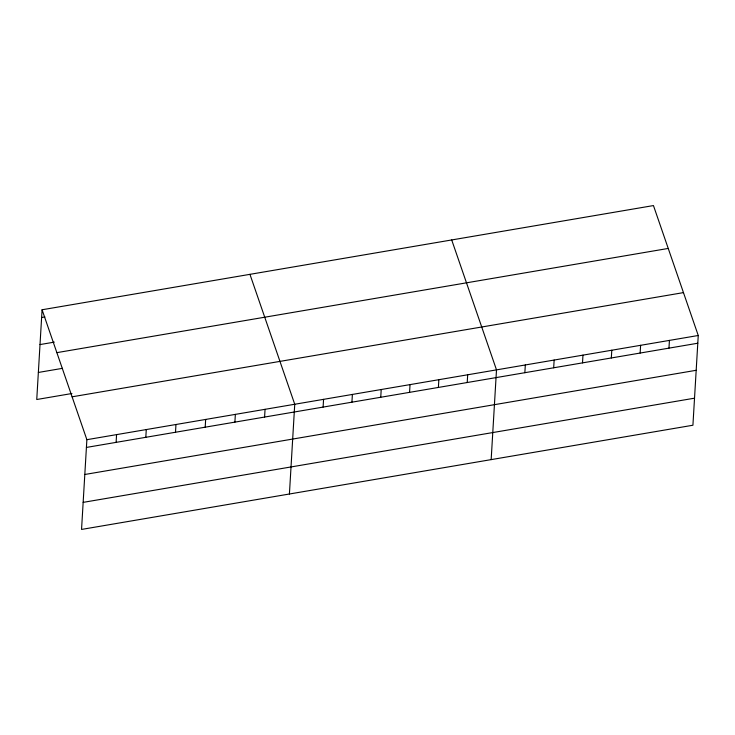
<?xml version="1.0" encoding="UTF-8"?>
<svg xmlns="http://www.w3.org/2000/svg" width="735" height="735" viewBox="0 0 735 735"><rect width="100%" height="100%" fill="white"/><g stroke="black" fill="none" stroke-linecap="round" stroke-linejoin="round"><path stroke-width="1.1" d="M42.079 309.766L86.877 439.686L81.548 529.43L692.921 425.234L698.25 335.491L653.452 205.57L42.079 309.766L36.75 399.509L71.947 393.51M116.112 442.369L116.571 434.624M145.815 437.307L146.274 429.562M175.509 432.244L175.968 424.508M205.203 427.182L205.662 419.446M234.897 422.12L235.356 414.384M264.591 417.067L265.05 409.321M289.415 494.003L294.744 404.259L249.946 274.339M323.106 407.089L323.565 399.344M351.927 402.174L352.387 394.438M380.748 397.267L381.208 389.522M409.57 392.352L410.029 384.607M438.391 387.437L438.85 379.701M467.212 382.531L467.68 374.786M491.164 459.623L496.502 369.87L451.703 239.95M524.863 372.7L525.323 364.964M553.685 367.794L554.144 360.049M582.506 362.879L582.965 355.134M611.327 357.963L611.786 350.227M640.148 353.057L640.608 345.312M668.969 348.142L669.429 340.397M41.619 317.511L44.918 316.941M40.012 344.568L54.307 342.133M56.861 352.644L668.234 248.439M38.358 372.452L62.558 368.327M72.094 396.817L683.467 292.613M86.877 439.686L698.25 335.491M86.418 447.431L697.791 343.227M84.81 474.488L696.183 370.293M83.156 502.372L694.529 398.177"/></g></svg>
